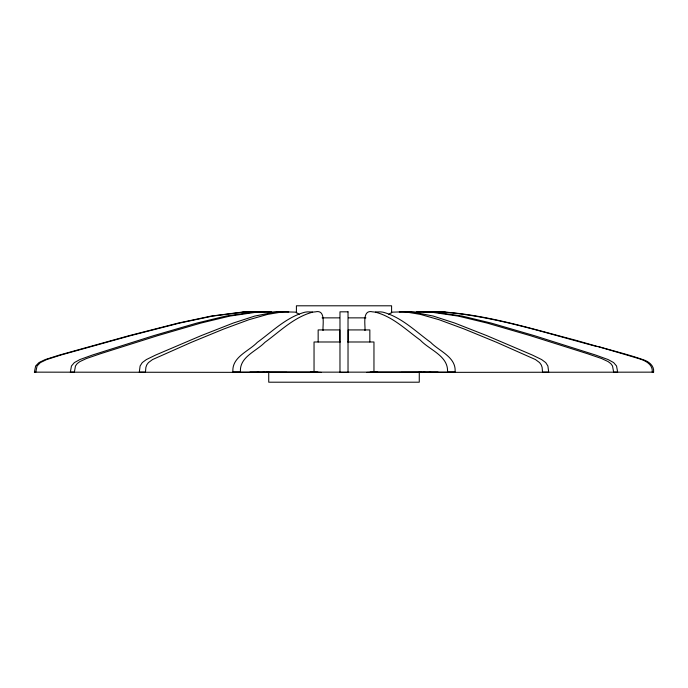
<?xml version="1.0" encoding="UTF-8"?>
<svg xmlns="http://www.w3.org/2000/svg" width="688" height="688" viewBox="0 0 688 688"><rect width="100%" height="100%" fill="white"/><g stroke="black" fill="none" stroke-linecap="round" stroke-linejoin="round"><path stroke-width="1.03" d="M317.899 372.148L232.94 372.148C231.452 357.141 248.712 351.336 257.321 342.366C272.362 331.453 286.363 317.263 304.724 312.249A195.77 66.96 -90 0 1 307.682 311.879L312.438 311.991M286.879 372.397L34.4 372.148L35.647 365.982L38.967 362.593L45.236 359.566L59.589 355.008L129.181 335.649L178.355 323.05L211.233 316.076L241.101 312.249A195.77 192.795 -90 0 1 249.606 311.879L253.416 311.845M388.84 314.347L392.203 312.146L402.076 311.879A195.77 125.835 90 0 1 407.631 312.249L420.437 314.399L439.142 319.739L464.245 329.019L496.719 342.366L535.47 359.566L539.555 362.593L541.181 364.778L542.11 367.306L542.54 372.148L548.706 372.148L547.889 365.982L545.722 362.593L541.628 359.566L532.263 355.008L486.837 335.649L454.742 323.05L433.277 316.076L413.789 312.249A195.77 125.835 -90 0 0 408.233 311.879L399.289 311.991M375.562 311.991L380.318 311.879A195.77 66.96 90 0 1 383.276 312.249C401.637 317.263 415.638 331.453 430.679 342.366C439.262 351.301 456.565 357.149 455.06 372.148L370.101 372.148M411.089 312.146L424.384 311.879A195.77 169.54 90 0 1 426.68 311.956M242.494 312.249A195.77 192.795 -90 0 1 251 311.879A195.77 192.795 90 0 0 242.494 312.249L212.635 316.076L179.757 323.05L130.574 335.649L60.983 355.008L46.638 359.566L40.368 362.593L37.049 365.982L35.793 372.148L34.4 372.148M416.352 311.991L429.716 311.827M423.292 311.991L428.409 311.879A195.77 169.54 -90 0 1 435.891 312.249L462.147 316.076L491.06 323.05L534.309 335.649L595.507 355.008L608.123 359.566L613.636 362.593L616.551 365.982L617.652 372.148L613.636 372.148L612.535 365.982L610.841 363.651L608.097 361.578L601.57 358.534L587.208 353.623L530.285 335.649L487.035 323.05L458.131 316.076L431.866 312.249A195.77 169.54 -90 0 0 424.384 311.879M424.831 311.896L431.66 311.827M276.215 312.068A195.77 125.835 -90 0 1 279.767 311.879L288.711 311.991M252.023 311.845L255.652 311.827M366.704 372.414L377.66 372.148M401.121 372.397L653.6 372.148C654.443 365.509 648.423 361.217 642.764 359.566C628.256 354.501 613.283 350.914 598.551 346.589M254.259 311.827L257.733 311.827M322.079 317.865L339.433 317.865M348.567 317.865L365.921 317.865M340.233 341.988L314.038 341.988L314.038 372.148M347.767 341.988L373.962 341.988L373.962 372.148M232.94 372.148L240.499 372.148C239.003 357.141 256.271 351.336 264.88 342.366C279.921 331.453 293.922 317.263 312.283 312.249A195.77 66.96 -90 0 1 315.242 311.879C326.129 309.11 322.526 324.96 323.025 330.532M249.916 372.148L438.084 372.148M455.06 372.148L447.501 372.148C448.705 355.954 429.527 350.054 420.334 340.156C406.23 329.948 392.968 316.815 375.717 312.249A195.77 66.96 -90 0 0 372.758 311.879C361.871 309.11 365.474 324.96 364.975 330.532M653.6 372.148L652.207 372.148C653.17 364.141 644.845 360.357 638.481 358.534C617.523 352.161 596.444 346.184 575.383 340.156C533.002 329.182 490.733 315.878 446.899 312.249A195.77 192.795 -90 0 0 438.394 311.879L434.584 311.845M269.275 372.406L266.325 372.148M321.296 372.414L310.34 372.148M418.725 372.406L421.675 372.148M430.267 311.827L433.741 311.827M256.34 311.827L263.169 311.896M432.348 311.827L435.977 311.845M258.284 311.827L264.708 311.991M271.648 311.991L259.591 311.879A195.77 169.54 90 0 0 252.109 312.249L225.853 316.076L196.94 323.05L153.691 335.649L92.493 355.008L79.877 359.566L74.364 362.593L71.449 365.982L70.348 372.148L74.364 372.148L75.465 365.982L77.159 363.651L79.903 361.578L86.43 358.534L100.792 353.623L157.715 335.649L200.965 323.05L229.869 316.076L256.134 312.249A195.77 169.54 90 0 1 263.616 311.879L276.911 312.146M445.506 312.249A195.77 192.795 90 0 0 437 311.879A195.77 192.795 -90 0 1 445.506 312.249C497.312 316.919 547.072 333.491 597.158 346.589M299.16 314.347L295.797 312.146L285.924 311.879A195.77 125.835 90 0 0 280.369 312.249L267.563 314.399L248.858 319.739L223.755 329.019L191.281 342.366L152.53 359.566L148.445 362.593L146.819 364.778L145.89 367.306L145.46 372.148L139.294 372.148L140.111 365.982L142.278 362.593L146.372 359.566L155.737 355.008L201.163 335.649L233.258 323.05L254.723 316.076L274.211 312.249A195.77 125.835 90 0 1 279.767 311.879M430.74 372.148L429.346 372.148M424.797 372.148L423.395 372.148M419.267 372.148L419.267 382.201L268.733 382.201L268.733 372.148M391.592 312.834L391.592 305.799L296.408 305.799L296.408 312.834M369.843 341.988L369.843 329.922L348.223 329.922L348.223 341.988M339.777 341.988L339.777 329.922L318.157 329.922L318.157 341.988M264.605 372.148L263.203 372.148M258.654 372.148L257.26 372.148M408.233 311.879A195.77 125.835 90 0 1 411.785 312.068M348.025 311.827L339.975 311.827L339.975 372.414L348.025 372.414L348.025 311.827"/></g></svg>
